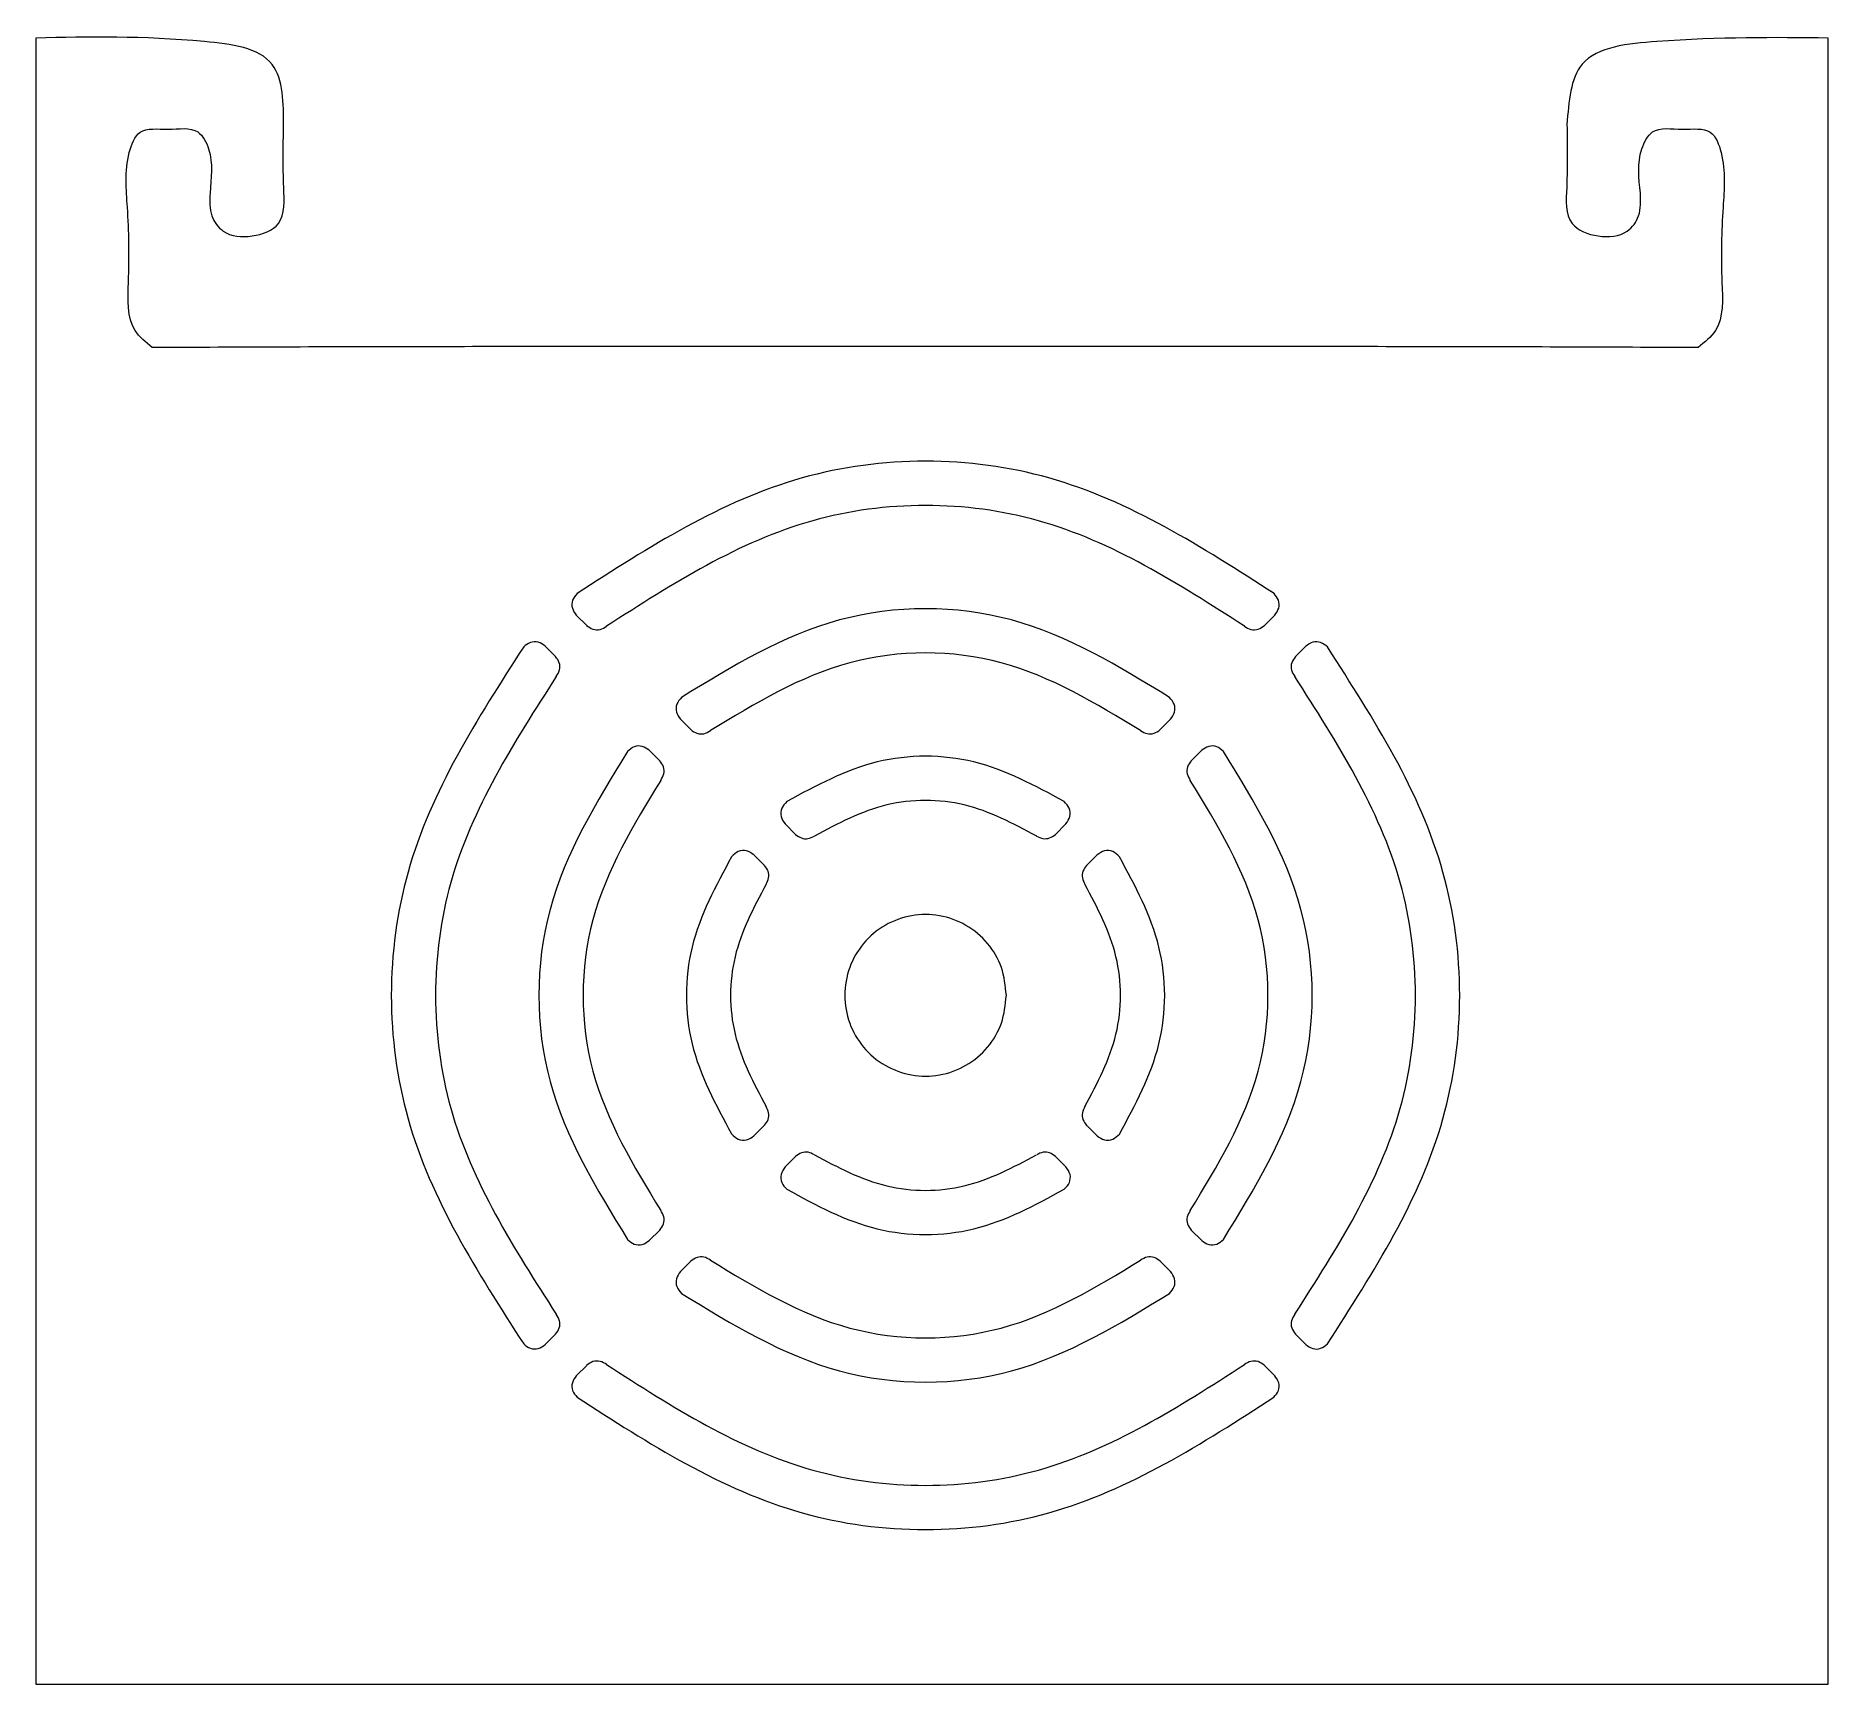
# Model space of a CAD drawing. Extents: x -1 to 269, y -2 to 246.
import ezdxf

# ---------------------------------------------------------------- set-up
doc = ezdxf.new("R2010")
doc.units = 0
doc.layers.add('GEOMETRY', color=7, linetype='CONTINUOUS', lineweight=13)

msp = doc.modelspace()

# ---------------------------------------------------------------- linework, layer by layer
at = {"layer": 'GEOMETRY', "color": 5}
msp.add_lwpolyline([(-0.529167, 245.533362), (-0.529167, -2.466485), (269.470898, -2.466485), (269.470898, 245.533362)], dxfattribs=at)
msp.add_lwpolyline([(230.12962, 232.483254)], close=True, dxfattribs=at)
at = {"layer": 'GEOMETRY', "color": 1}
for points in [[(82.449101, 157.034741), (80.881559, 158.602283)], [(184.539926, 157.034945), (186.107238, 158.602257)], [(77.759079, 152.344719), (76.191537, 153.912261)], [(189.230353, 152.344518), (190.797665, 153.91183)], [(98.143067, 141.340774), (96.571546, 142.912295)], [(168.845629, 141.340648), (170.417574, 142.912593)], [(93.453046, 136.650753), (91.881525, 138.222274)], [(173.536057, 136.650221), (175.108001, 138.222166)], [(113.921521, 125.56232), (112.335035, 127.148806)], [(153.067275, 125.562294), (154.653781, 127.1488)], [(109.2315, 120.872299), (107.645014, 122.458785)], [(157.757702, 120.871867), (159.344208, 122.458373)], [(109.230864, 81.725883), (107.64502, 80.140039)], [(157.75773, 81.726112), (159.344223, 80.139619)], [(113.921291, 77.035456), (112.335447, 75.449612)], [(153.067708, 77.03609), (154.654201, 75.449597)], [(93.45251, 65.947529), (91.881227, 64.376246)], [(173.536184, 65.947658), (175.107711, 64.37613)], [(98.142937, 61.257102), (96.571654, 59.685819)], [(168.846162, 61.257636), (170.41769, 59.686109)], [(77.758875, 50.253894), (76.190901, 48.68592)], [(189.230163, 50.253679), (190.797699, 48.686142)], [(82.449302, 45.563467), (80.881329, 43.995493)], [(184.540141, 45.563657), (186.107678, 43.996121)]]:
    msp.add_lwpolyline(points, dxfattribs=at)
msp.add_lwpolyline([(145.670838, 101.309652)], close=True, dxfattribs=at)
at = {"layer": 'GEOMETRY', "color": 5}
for points, knots in [([(17.018082, 198.894349), (16.034943, 199.686424), (13.065677, 202.078641), (13.614288, 210.349946), (13.455973, 219.049061), (12.722439, 226.510762), (14.91831, 232.262027), (19.502409, 231.488677), (23.836222, 232.384644), (26.357077, 227.598737), (25.693612, 223.289112), (25.582734, 218.848627), (27.870408, 215.676573), (32.040848, 215.361361), (37.158626, 217.240084), (36.65313, 224.705133), (36.802351, 231.890409), (36.779823, 243.618147), (18.86237, 245.929296), (7.471419, 245.696717), (-0.529167, 245.533362)], [0, 0, 0, 0, 3.64564, 11.010517, 22.314938, 30.524376, 34.004733, 38.207567, 42.725784, 45.7487, 52.40288, 55.874135, 58.712487, 63.138483, 67.509422, 73.027969, 82.326711, 91.678566, 102.447048, 127.858518, 127.858518, 127.858518, 127.858518]), ([(269.470898, 245.533362), (261.344244, 245.615085), (249.522077, 245.733972), (230.959837, 243.841846), (230.384987, 235.977054), (230.12962, 232.483254)], [0, 0, 0, 0, 25.816764, 37.556671, 46.940554, 46.940554, 46.940554, 46.940554]), ([(230.12962, 232.483254), (230.175877, 229.479291), (230.249478, 224.699674), (229.733851, 217.264286), (234.86032, 215.357128), (239.027563, 215.675792), (241.329366, 218.852218), (241.236415, 220.999783), (241.185276, 222.181299)], [0, 0, 0, 0, 9.396371, 14.950599, 19.323831, 23.749698, 26.587906, 30.059148, 30.059148, 30.059148, 30.059148]), ([(241.185276, 222.181299), (240.932407, 224.391498), (240.564664, 227.605751), (243.05968, 232.382662), (247.400785, 231.489249), (251.982892, 232.261912), (254.17931, 226.510835), (253.445454, 219.049023), (253.287268, 210.349953), (253.835857, 202.07864), (250.866592, 199.686424), (249.883453, 198.894349)], [0, 0, 0, 0, 6.654184, 9.677059, 14.195232, 18.398069, 21.878425, 30.087864, 41.392284, 48.757163, 52.402801, 52.402801, 52.402801, 52.402801]), ([(133.450768, 199.07625), (120.993494, 199.058265), (95.385227, 199.021295), (56.574179, 199.057253), (30.220672, 198.948721), (17.018082, 198.894349)], [0, 0, 0, 0, 37.37186, 76.824881, 116.432921, 116.432921, 116.432921, 116.432921]), ([(249.883453, 198.894349), (236.680844, 198.948721), (210.327338, 199.057254), (171.516291, 199.021294), (145.908043, 199.058265), (133.450768, 199.07625)], [0, 0, 0, 0, 39.608097, 79.061057, 116.432921, 116.432921, 116.432921, 116.432921])]:
    msp.add_open_spline(points, degree=3, knots=knots, dxfattribs=at)
at = {"layer": 'GEOMETRY', "color": 1}
for points, knots in [([(185.991614, 161.835295), (175.158294, 168.819368), (153.764536, 182.61159), (113.223164, 182.611716), (91.829319, 168.819633), (80.995956, 161.835631)], [0, 0, 0, 0, 38.12543, 75.290513, 113.415936, 113.415936, 113.415936, 113.415936]), ([(181.530633, 156.924176), (171.613081, 163.294365), (152.026531, 175.875095), (114.961233, 175.875122), (95.374771, 163.294388), (85.457298, 156.924217)], [0, 0, 0, 0, 34.868219, 68.862571, 103.730554, 103.730554, 103.730554, 103.730554]), ([(80.995923, 161.835664), (80.73338, 161.520014), (80.216652, 160.898763), (80.170145, 159.591567), (80.641448, 158.935136), (80.880922, 158.601596)], [0, 0, 0, 0, 1.208002, 2.377545, 3.585665, 3.585665, 3.585665, 3.585665]), ([(170.254031, 146.185609), (162.619913, 150.865765), (147.530784, 160.116274), (119.456798, 160.11627), (104.367574, 150.86576), (96.733372, 146.185582)], [0, 0, 0, 0, 26.518918, 52.415664, 78.934834, 78.934834, 78.934834, 78.934834]), ([(186.106601, 158.60157), (186.345946, 158.935024), (186.817046, 159.591357), (186.770576, 160.898293), (186.254041, 161.519622), (185.991581, 161.835328)], [0, 0, 0, 0, 1.207704, 2.37711, 3.585102, 3.585102, 3.585102, 3.585102]), ([(82.448464, 157.034054), (82.748909, 156.812227), (83.341697, 156.374557), (84.519615, 156.332514), (85.142067, 156.725334), (85.457264, 156.92425)], [0, 0, 0, 0, 1.102874, 2.176004, 3.276875, 3.276875, 3.276875, 3.276875]), ([(181.530633, 156.924176), (181.847261, 156.725959), (182.471072, 156.335438), (183.648043, 156.374999), (184.239522, 156.812481), (184.539323, 157.034225)], [0, 0, 0, 0, 1.103862, 2.174803, 3.275567, 3.275567, 3.275567, 3.275567]), ([(76.192881, 153.913565), (75.859342, 154.153039), (75.202913, 154.62434), (73.895722, 154.577821), (73.274466, 154.061103), (72.958812, 153.798564)], [0, 0, 0, 0, 1.208114, 2.377653, 3.585657, 3.585657, 3.585657, 3.585657]), ([(194.028168, 153.793446), (193.713161, 154.056607), (193.093192, 154.574537), (191.785057, 154.621149), (191.128457, 154.148794), (190.794401, 153.908475)], [0, 0, 0, 0, 1.207489, 2.376475, 3.587181, 3.587181, 3.587181, 3.587181]), ([(72.958812, 153.798564), (65.974693, 142.965221), (52.182342, 121.57136), (52.182113, 81.029673), (65.97439, 59.635679), (72.958487, 48.802244)], [0, 0, 0, 0, 38.125571, 75.290991, 113.416729, 113.416729, 113.416729, 113.416729]), ([(77.870226, 149.337223), (78.069723, 149.65275), (78.463309, 150.275253), (78.420403, 151.453575), (77.982437, 152.045808), (77.760423, 152.346023)], [0, 0, 0, 0, 1.102443, 2.175012, 3.277685, 3.277685, 3.277685, 3.277685]), ([(165.888062, 141.18742), (159.154709, 145.284868), (145.844299, 153.384653), (121.144098, 153.384653), (107.833566, 145.284885), (101.100109, 141.18742)], [0, 0, 0, 0, 23.346868, 46.151803, 69.49897, 69.49897, 69.49897, 69.49897]), ([(189.227064, 152.341189), (189.004972, 152.040992), (188.566893, 151.44885), (188.523707, 150.270465), (188.917432, 149.648022), (189.117016, 149.332498)], [0, 0, 0, 0, 1.102778, 2.175242, 3.277772, 3.277772, 3.277772, 3.277772]), ([(194.028513, 48.79778), (201.012513, 59.631144), (214.804594, 81.024991), (214.804466, 121.566365), (201.012242, 142.960125), (194.028168, 153.793446)], [0, 0, 0, 0, 38.125425, 75.29051, 113.415943, 113.415943, 113.415943, 113.415943]), ([(77.870226, 149.337223), (71.500056, 139.419749), (58.919322, 119.833287), (58.919349, 82.76799), (71.500078, 63.181439), (77.870268, 53.263887)], [0, 0, 0, 0, 34.867982, 68.862335, 103.730554, 103.730554, 103.730554, 103.730554]), ([(189.117095, 53.259125), (195.487265, 63.1766), (208.067998, 82.763065), (208.067965, 119.828366), (195.487233, 139.414919), (189.117042, 149.332472)], [0, 0, 0, 0, 34.867984, 68.862341, 103.730565, 103.730565, 103.730565, 103.730565]), ([(96.732016, 146.184291), (96.456767, 145.869891), (95.915294, 145.251396), (95.849185, 143.919487), (96.326795, 143.250408), (96.569586, 142.910285)], [0, 0, 0, 0, 1.228521, 2.416771, 3.645364, 3.645364, 3.645364, 3.645364]), ([(170.41431, 142.909239), (170.657014, 143.249371), (171.13444, 143.918449), (171.067994, 145.250155), (170.526599, 145.868584), (170.25137, 146.182974)], [0, 0, 0, 0, 1.228446, 2.41649, 3.644979, 3.644979, 3.644979, 3.644979]), ([(98.139121, 141.336778), (98.43214, 141.118253), (99.010323, 140.687063), (100.161895, 140.62656), (100.782122, 140.996481), (101.096767, 141.184144)], [0, 0, 0, 0, 1.080262, 2.131565, 3.214041, 3.214041, 3.214041, 3.214041]), ([(165.885401, 141.184786), (166.200129, 140.998656), (166.820839, 140.63157), (167.970867, 140.689052), (168.549311, 141.119313), (168.842365, 141.337294)], [0, 0, 0, 0, 1.080958, 2.131875, 3.211014, 3.211014, 3.211014, 3.211014]), ([(88.6082, 138.060486), (83.928021, 130.426284), (74.677512, 115.337061), (74.677507, 87.263074), (83.928017, 72.173945), (88.608173, 64.539827)], [0, 0, 0, 0, 26.51917, 52.415916, 78.934834, 78.934834, 78.934834, 78.934834]), ([(91.881525, 138.222274), (91.54133, 138.465158), (90.872138, 138.94293), (89.539759, 138.876668), (88.92129, 138.334715), (88.606856, 138.059182)], [0, 0, 0, 0, 1.228908, 2.417364, 3.646469, 3.646469, 3.646469, 3.646469]), ([(178.378422, 138.055922), (178.064443, 138.331571), (177.446793, 138.873818), (176.114375, 138.940166), (175.445136, 138.462075), (175.104685, 138.218863)], [0, 0, 0, 0, 1.228228, 2.416133, 3.646177, 3.646177, 3.646177, 3.646177]), ([(178.378449, 64.535211), (183.058627, 72.169413), (192.309135, 87.258637), (192.309141, 115.332623), (183.058631, 130.421752), (178.378475, 138.055869)], [0, 0, 0, 0, 26.519171, 52.415916, 78.934833, 78.934833, 78.934833, 78.934833]), ([(93.607004, 133.694431), (93.793943, 134.008654), (94.162888, 134.628807), (94.103491, 135.779893), (93.672664, 136.358768), (93.45437, 136.652076)], [0, 0, 0, 0, 1.080521, 2.13252, 3.213036, 3.213036, 3.213036, 3.213036]), ([(154.375383, 130.510195), (149.980267, 132.895631), (141.276162, 137.619757), (125.711314, 137.619951), (117.007295, 132.8959), (112.612278, 130.510533)], [0, 0, 0, 0, 14.848185, 29.405405, 44.253205, 44.253205, 44.253205, 44.253205]), ([(173.532742, 136.646917), (173.314588, 136.353661), (172.884029, 135.774875), (172.824748, 134.624191), (173.193426, 134.004133), (173.380233, 133.689953)], [0, 0, 0, 0, 1.080149, 2.131841, 3.212076, 3.212076, 3.212076, 3.212076]), ([(93.607024, 133.694411), (89.509558, 126.960954), (81.40979, 113.650423), (81.409791, 88.950221), (89.509576, 75.639811), (93.607024, 68.906458)], [0, 0, 0, 0, 23.347167, 46.152102, 69.49897, 69.49897, 69.49897, 69.49897]), ([(173.380286, 68.901948), (177.477752, 75.635405), (185.577519, 88.945936), (185.57752, 113.646137), (177.477735, 126.956547), (173.380286, 133.6899)], [0, 0, 0, 0, 23.347167, 46.152101, 69.49897, 69.49897, 69.49897, 69.49897]), ([(112.608274, 130.506594), (112.302748, 130.196809), (111.702429, 129.588119), (111.587681, 128.198765), (112.07992, 127.49984), (112.330427, 127.144148)], [0, 0, 0, 0, 1.276758, 2.508669, 3.785296, 3.785296, 3.785296, 3.785296]), ([(150.238832, 125.311711), (146.706674, 127.186043), (139.709237, 130.89922), (127.278828, 130.899377), (120.281504, 127.186097), (116.749439, 125.311731)], [0, 0, 0, 0, 11.877869, 23.530838, 35.40847, 35.40847, 35.40847, 35.40847]), ([(154.65051, 127.145452), (154.900886, 127.501092), (155.392911, 128.199977), (155.278054, 129.588977), (154.678059, 130.197754), (154.372716, 130.507567)], [0, 0, 0, 0, 1.276283, 2.50808, 3.784576, 3.784576, 3.784576, 3.784576]), ([(113.918237, 125.558986), (114.194979, 125.349837), (114.741764, 124.936601), (115.826602, 124.840562), (116.437503, 125.15164), (116.746758, 125.309116)], [0, 0, 0, 0, 1.026823, 2.02879, 3.05603, 3.05603, 3.05603, 3.05603]), ([(150.236151, 125.309096), (150.545187, 125.151759), (151.155901, 124.84083), (152.240355, 124.937042), (152.787239, 125.349987), (153.063991, 125.558959)], [0, 0, 0, 0, 1.026461, 2.028491, 3.055079, 3.055079, 3.055079, 3.055079]), ([(104.283911, 122.182242), (101.898299, 117.787146), (97.173818, 109.083069), (97.173848, 93.51784), (101.898091, 84.813641), (104.283587, 80.418475)], [0, 0, 0, 0, 14.848333, 29.405736, 44.254126, 44.254126, 44.254126, 44.254126]), ([(107.647661, 122.461433), (107.29197, 122.711939), (106.593045, 123.204178), (105.203689, 123.089432), (104.595, 122.489112), (104.285215, 122.183586)], [0, 0, 0, 0, 1.276626, 2.508538, 3.785296, 3.785296, 3.785296, 3.785296]), ([(162.703015, 122.177268), (162.393382, 122.482798), (161.784938, 123.083178), (160.395613, 123.197894), (159.696658, 122.705622), (159.3409, 122.455062)], [0, 0, 0, 0, 1.276416, 2.508214, 3.785094, 3.785094, 3.785094, 3.785094]), ([(162.703399, 80.414117), (165.088766, 84.809133), (169.812818, 93.513153), (169.812623, 109.078), (165.088497, 117.782106), (162.703062, 122.177222)], [0, 0, 0, 0, 14.847801, 29.405021, 44.253206, 44.253206, 44.253206, 44.253206]), ([(109.482693, 118.045102), (109.640024, 118.35427), (109.950892, 118.965152), (109.855093, 120.049901), (109.441928, 120.596823), (109.232823, 120.873623)], [0, 0, 0, 0, 1.026858, 2.028959, 3.055832, 3.055832, 3.055832, 3.055832]), ([(157.754402, 120.868548), (157.545463, 120.591839), (157.132576, 120.045031), (157.036713, 118.96068), (157.347336, 118.349849), (157.504544, 118.040704)], [0, 0, 0, 0, 1.026384, 2.028251, 3.054895, 3.054895, 3.054895, 3.054895]), ([(109.482713, 118.045082), (107.608347, 114.513016), (103.895067, 107.515693), (103.895224, 95.085283), (107.6084, 88.087846), (109.482733, 84.555688)], [0, 0, 0, 0, 11.877632, 23.530601, 35.40847, 35.40847, 35.40847, 35.40847]), ([(157.504604, 84.55127), (159.37897, 88.083336), (163.092248, 95.08066), (163.092093, 107.511069), (159.378917, 114.508506), (157.504584, 118.040664)], [0, 0, 0, 0, 11.877632, 23.530601, 35.408469, 35.408469, 35.408469, 35.408469]), ([(145.670838, 101.309652), (145.525422, 99.886703), (145.23667, 97.06117), (142.996424, 93.327185), (139.716326, 90.551064), (135.654542, 89.078703), (131.344531, 89.078703), (127.288435, 90.551064), (123.985623, 93.327185), (121.829773, 97.06117), (121.077059, 101.309652), (121.829773, 105.558134), (123.985623, 109.29212), (127.288435, 112.06824), (131.344531, 113.540602), (135.654542, 113.540602), (139.716326, 112.06824), (142.996424, 109.29212), (145.23667, 105.558134), (145.525422, 102.732601), (145.670838, 101.309652)], [0, 0, 0, 0, 4.247185, 8.433586, 12.680771, 16.927956, 21.114357, 25.361542, 29.608727, 33.795129, 38.042314, 42.289499, 46.4759, 50.723085, 54.97027, 59.156671, 63.403856, 67.651041, 71.837442, 76.084627, 76.084627, 76.084627, 76.084627]), ([(109.232188, 81.727207), (109.441383, 82.003979), (109.854703, 82.550816), (109.950733, 83.635572), (109.639985, 84.246509), (109.482713, 84.555708)], [0, 0, 0, 0, 1.026963, 2.02904, 3.055901, 3.055901, 3.055901, 3.055901]), ([(157.504564, 84.55131), (157.347229, 84.242146), (157.036351, 83.631268), (157.132157, 82.546519), (157.545322, 81.999596), (157.754427, 81.722796)], [0, 0, 0, 0, 1.026852, 2.028956, 3.05583, 3.05583, 3.05583, 3.05583]), ([(104.28358, 80.418482), (104.593278, 80.112868), (105.201824, 79.512347), (106.591611, 79.397735), (107.290558, 79.890505), (107.646357, 80.14135)], [0, 0, 0, 0, 1.276714, 2.508703, 3.786116, 3.786116, 3.786116, 3.786116]), ([(159.339596, 80.134979), (159.695286, 79.884474), (160.39421, 79.392238), (161.783561, 79.506988), (162.39225, 80.107307), (162.702036, 80.412833)], [0, 0, 0, 0, 1.27662, 2.50853, 3.785288, 3.785288, 3.785288, 3.785288]), ([(116.751157, 77.287264), (116.44206, 77.444678), (115.831236, 77.755752), (114.746365, 77.659359), (114.199462, 77.245975), (113.922651, 77.036744)], [0, 0, 0, 0, 1.026715, 2.028948, 3.056111, 3.056111, 3.056111, 3.056111]), ([(116.747822, 77.283981), (120.279979, 75.409648), (127.277416, 71.696472), (139.707825, 71.696316), (146.705149, 75.409595), (150.237215, 77.283961)], [0, 0, 0, 0, 11.877868, 23.530837, 35.408469, 35.408469, 35.408469, 35.408469]), ([(153.069065, 77.037381), (152.792324, 77.246529), (152.24554, 77.659764), (151.160704, 77.7558), (150.549805, 77.444721), (150.240551, 77.287244)], [0, 0, 0, 0, 1.02682, 2.028785, 3.056024, 3.056024, 3.056024, 3.056024]), ([(112.336799, 75.450908), (112.086138, 75.095226), (111.593615, 74.39635), (111.708369, 73.006889), (112.308504, 72.398008), (112.613931, 72.088131)], [0, 0, 0, 0, 1.276815, 2.508804, 3.785598, 3.785598, 3.785598, 3.785598]), ([(154.379028, 72.089772), (154.684554, 72.399557), (155.284874, 73.008245), (155.399627, 74.397597), (154.907388, 75.096521), (154.656882, 75.452212)], [0, 0, 0, 0, 1.276758, 2.508666, 3.78529, 3.78529, 3.78529, 3.78529]), ([(112.610602, 72.084841), (117.005767, 69.699346), (125.709967, 64.975104), (141.275196, 64.975071), (149.979273, 69.699554), (154.374369, 72.085166)], [0, 0, 0, 0, 14.848389, 29.405794, 44.254126, 44.254126, 44.254126, 44.254126]), ([(93.453853, 65.948833), (93.672133, 66.242062), (94.102979, 66.820848), (94.162608, 67.971858), (93.793863, 68.592159), (93.607024, 68.906458)], [0, 0, 0, 0, 1.080312, 2.132354, 3.212928, 3.212928, 3.212928, 3.212928]), ([(173.379585, 68.901326), (173.192643, 68.587104), (172.823692, 67.966954), (172.883096, 66.815865), (173.313924, 66.236989), (173.532219, 65.94368)], [0, 0, 0, 0, 1.080519, 2.132521, 3.21304, 3.21304, 3.21304, 3.21304]), ([(88.608173, 64.539827), (88.922216, 64.264096), (89.539968, 63.721706), (90.872841, 63.655482), (91.542075, 64.134058), (91.882571, 64.37755)], [0, 0, 0, 0, 1.228518, 2.416614, 3.6472, 3.6472, 3.6472, 3.6472]), ([(175.105732, 64.374138), (175.445856, 64.131347), (176.114934, 63.653739), (177.44684, 63.719852), (178.065333, 64.261326), (178.379733, 64.536574)], [0, 0, 0, 0, 1.228591, 2.416838, 3.645359, 3.645359, 3.645359, 3.645359]), ([(96.572998, 59.687123), (96.330159, 59.347027), (95.85243, 58.677968), (95.918544, 57.345911), (96.460013, 56.727237), (96.735277, 56.412724)], [0, 0, 0, 0, 1.228588, 2.416964, 3.645783, 3.645783, 3.645783, 3.645783]), ([(101.101908, 61.411575), (100.787061, 61.597733), (100.166109, 61.964883), (99.015757, 61.907056), (98.437311, 61.47651), (98.144282, 61.258404)], [0, 0, 0, 0, 1.081289, 2.132559, 3.211862, 3.211862, 3.211862, 3.211862]), ([(101.098585, 61.408278), (107.831938, 57.31083), (121.142348, 49.211045), (145.842549, 49.211046), (159.153081, 57.310813), (165.886538, 61.408278)], [0, 0, 0, 0, 23.346869, 46.151803, 69.49897, 69.49897, 69.49897, 69.49897]), ([(168.847519, 61.258927), (168.5545, 61.477451), (167.976318, 61.908641), (166.824746, 61.969145), (166.204518, 61.599224), (165.889874, 61.411561)], [0, 0, 0, 0, 1.080261, 2.131565, 3.21404, 3.21404, 3.21404, 3.21404]), ([(170.254625, 56.411413), (170.530158, 56.725847), (171.07211, 57.344313), (171.138383, 58.67669), (170.660609, 59.34588), (170.417723, 59.686076)], [0, 0, 0, 0, 1.229104, 2.417554, 3.646465, 3.646465, 3.646465, 3.646465]), ([(96.731954, 56.409428), (104.366072, 51.729271), (119.4552, 42.478762), (147.529186, 42.478768), (162.61841, 51.729276), (170.252613, 56.409454)], [0, 0, 0, 0, 26.518917, 52.415663, 78.934833, 78.934833, 78.934833, 78.934833]), ([(77.760252, 50.255165), (77.982343, 50.555362), (78.420422, 51.147503), (78.463609, 52.325888), (78.069885, 52.94833), (77.870301, 53.263854)], [0, 0, 0, 0, 1.102778, 2.175242, 3.27777, 3.27777, 3.27777, 3.27777]), ([(189.117095, 53.259125), (188.917572, 52.94362), (188.523921, 52.321143), (188.566901, 51.142793), (189.004879, 50.550546), (189.2269, 50.250323)], [0, 0, 0, 0, 1.102417, 2.175016, 3.27773, 3.27773, 3.27773, 3.27773]), ([(72.958487, 48.802244), (73.27408, 48.539557), (73.895467, 48.02234), (75.202556, 47.977793), (75.859007, 48.448352), (76.192245, 48.687224)], [0, 0, 0, 0, 1.207907, 2.378307, 3.58501, 3.58501, 3.58501, 3.58501]), ([(190.794436, 48.682786), (191.127977, 48.443311), (191.784408, 47.972007), (193.091602, 48.018523), (193.712859, 48.535241), (194.028513, 48.79778)], [0, 0, 0, 0, 1.20812, 2.377661, 3.585666, 3.585666, 3.585666, 3.585666]), ([(85.456013, 45.671523), (85.139386, 45.869739), (84.515575, 46.26026), (83.338604, 46.220698), (82.747126, 45.783216), (82.447326, 45.561472)], [0, 0, 0, 0, 1.103861, 2.174802, 3.275566, 3.275566, 3.275566, 3.275566]), ([(184.538189, 45.561639), (184.237743, 45.783465), (183.644955, 46.221136), (182.467036, 46.263181), (181.844584, 45.87036), (181.529387, 45.671443)], [0, 0, 0, 0, 1.102875, 2.176006, 3.276877, 3.276877, 3.276877, 3.276877]), ([(80.879379, 43.993472), (80.639889, 43.659936), (80.16861, 43.003586), (80.215289, 41.696544), (80.731897, 41.075356), (80.994404, 40.759708)], [0, 0, 0, 0, 1.208104, 2.377372, 3.585324, 3.585324, 3.585324, 3.585324]), ([(85.456013, 45.671523), (95.373567, 39.301332), (114.96012, 26.7206), (152.025421, 26.720567), (171.611886, 39.3013), (181.529361, 45.67147)], [0, 0, 0, 0, 34.868223, 68.862581, 103.730565, 103.730565, 103.730565, 103.730565]), ([(185.990732, 40.760026), (186.253218, 41.075725), (186.769814, 41.69705), (186.816456, 43.00417), (186.345182, 43.660578), (186.105726, 43.994102)], [0, 0, 0, 0, 1.208038, 2.377532, 3.585562, 3.585562, 3.585562, 3.585562]), ([(80.994377, 40.759735), (91.827813, 33.775637), (113.221808, 19.983358), (153.763498, 19.983583), (175.157361, 33.775934), (185.990705, 40.760052)], [0, 0, 0, 0, 38.125741, 75.291164, 113.416737, 113.416737, 113.416737, 113.416737])]:
    msp.add_open_spline(points, degree=3, knots=knots, dxfattribs=at)

doc.saveas('drawing.dxf')
